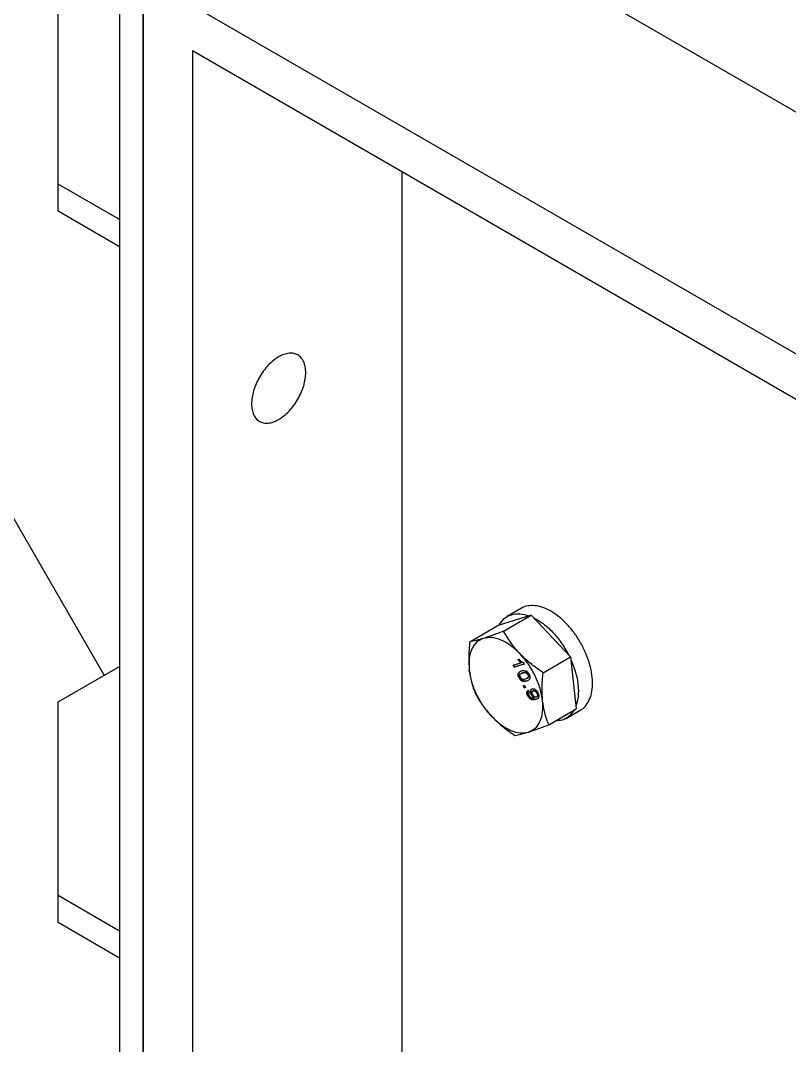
# Model space of a CAD drawing. Header units: millimetres. Extents: x 1293 to 41893, y 1011 to 26911.
# Drawn here: x 5289.2 to 5436.3, y 22811.7 to 23007.8 of the extents above; entities that cross this region are included whole.
import ezdxf

# ---------------------------------------------------------------- set-up
doc = ezdxf.new("R2010")
doc.units = ezdxf.units.MM
doc.header["$LTSCALE"] = 50
doc.layers.add('MAQUINAS', color=11, linetype='Continuous')

msp = doc.modelspace()

# ---------------------------------------------------------------- linework, layer by layer
at = {"color": 7, "linetype": 'Continuous', "lineweight": 25}
for p, q in [((5312.6517726, 23249.9271243), (5312.6517726, 22773.9941662)), ((5308.1616445, 23247.3341859), (5308.1616445, 22776.5862619)), ((5305.2210199, 22882.539891), (5147.7280575, 23155.3257029)), ((5296.3765315, 22971.3286767), (5296.3765315, 23013.5242119)), ((5308.1616445, 22969.7103099), (5296.3765315, 22976.5137108)), ((5308.1616445, 22964.5252757), (5296.3765315, 22971.3286767)), ((5296.3765315, 22877.4340766), (5308.1616445, 22884.2374775)), ((5296.3765315, 22835.2385414), (5296.3765315, 22877.4340766)), ((5308.1616445, 22833.6201746), (5296.3765315, 22840.4235755)), ((5308.1616445, 22828.4351404), (5296.3765315, 22835.2385414))]:
    msp.add_line(p, q, dxfattribs=at)
at = {"layer": 'MAQUINAS', "linetype": 'Continuous', "lineweight": 25}
for p, q in [((5312.6635577, 22729.239461), (5312.6635577, 23244.7488936)), ((5647.3607675, 22869.1640061), (5362.1610324, 23033.8063087)), ((5322.0916481, 23010.6747455), (5602.577338, 22848.7538033)), ((5602.577338, 22840.0440347), (5322.0916481, 23001.9649769)), ((5322.0916481, 23001.9649769), (5322.0916481, 22723.7967403)), ((5362.1610324, 22978.8334137), (5362.1610324, 22746.9283034)), ((5385.05313, 22895.3556508), (5382.347268, 22893.7935899)), ((5386.8970258, 22894.0131965), (5380.4269304, 22891.9971037)), ((5381.6360316, 22890.9760892), (5386.8970258, 22894.0131965)), ((5386.8970258, 22894.0131965), (5394.4452393, 22886.0608594)), ((5375.1659362, 22888.9599964), (5380.4269304, 22891.9971037)), ((5383.4640178, 22884.4664599), (5384.9592339, 22884.9323719)), ((5384.3354857, 22885.5523159), (5384.5622665, 22885.6229812)), ((5384.3354857, 22885.5523159), (5384.4533368, 22885.6203499)), ((5384.9592339, 22884.9323719), (5384.3354857, 22885.5523159)), ((5385.0770851, 22885.0004059), (5384.4533368, 22885.6203499)), ((5384.5622665, 22885.6229812), (5384.6801177, 22885.6910152)), ((5384.9592339, 22884.9323719), (5385.0770851, 22885.0004059)), ((5385.5681252, 22884.9922503), (5385.4502741, 22884.9242163)), ((5385.4502741, 22884.9242163), (5385.5721749, 22884.6709736)), ((5389.1842451, 22883.0237521), (5394.4452393, 22886.0608594)), ((5394.4452393, 22886.0608594), (5395.5233575, 22876.0924295)), ((5383.4640178, 22884.4664599), (5383.5818689, 22884.534494)), ((5383.6533782, 22884.0730733), (5383.4640178, 22884.4664599)), ((5383.7712293, 22884.1411073), (5383.5818689, 22884.534494)), ((5385.5721749, 22884.6709736), (5383.6533782, 22884.0730733)), ((5383.6533782, 22884.0730733), (5383.7712293, 22884.1411073)), ((5385.5379661, 22884.6916255), (5383.7712293, 22884.1411073)), ((5385.0731089, 22883.3844845), (5385.19096, 22883.4525185)), ((5385.1070954, 22882.9223164), (5385.3810892, 22883.0593714)), ((5385.3810892, 22883.0593714), (5385.263238, 22882.9913374)), ((5385.5721749, 22884.6709736), (5385.690026, 22884.7390076)), ((5385.9675888, 22883.0065312), (5386.0854399, 22883.0745652)), ((5384.430563, 22882.8414381), (5384.5484142, 22882.9094721)), ((5384.6934315, 22882.1665085), (5384.5755803, 22882.0984745)), ((5384.9148311, 22882.235497), (5384.7969799, 22882.167463)), ((5385.0952056, 22882.9438945), (5384.9773545, 22882.8758605)), ((5386.1178536, 22881.9275597), (5386.2357047, 22881.9955937)), ((5386.4133574, 22882.7073884), (5386.2955062, 22882.6393544)), ((5386.518977, 22882.7040402), (5386.6368281, 22882.7720743)), ((5385.357622, 22880.5325932), (5385.6036215, 22880.6092471)), ((5385.357622, 22880.5325932), (5385.4754731, 22880.6006272)), ((5385.5469824, 22880.1392066), (5385.357622, 22880.5325932)), ((5385.7929819, 22880.2158604), (5385.5469824, 22880.1392066)), ((5385.5469824, 22880.1392066), (5385.6648335, 22880.2072406)), ((5385.6036215, 22880.6092471), (5385.7214727, 22880.6772811)), ((5385.6036215, 22880.6092471), (5385.7929819, 22880.2158604)), ((5385.7798757, 22880.2430879), (5385.6648335, 22880.2072406)), ((5385.9108331, 22880.2838945), (5385.7929819, 22880.2158604)), ((5386.3173582, 22879.6554303), (5386.4352094, 22879.7234643)), ((5386.3173582, 22879.6554303), (5386.5313186, 22879.269709)), ((5386.5313186, 22879.269709), (5386.6491697, 22879.337743)), ((5387.1129114, 22879.9485652), (5387.2307625, 22880.0165992)), ((5387.1500683, 22879.4530835), (5387.1453512, 22879.4503603)), ((5387.4070542, 22879.6191403), (5387.2892031, 22879.5511063)), ((5388.1279568, 22879.145395), (5388.0101056, 22879.077361)), ((5388.2025094, 22879.2065869), (5388.3203606, 22879.2746209)), ((5386.2333716, 22878.6544971), (5386.3512227, 22878.7225312)), ((5386.4645351, 22878.7032016), (5386.5823862, 22878.7712357)), ((5386.9144776, 22878.8851094), (5387.0323288, 22878.9531434)), ((5387.193573, 22878.8342379), (5387.3114241, 22878.9022719)), ((5387.4572695, 22878.2441804), (5387.5751207, 22878.3122144)), ((5387.4572695, 22878.2441804), (5387.5032756, 22878.2606365)), ((5387.5032756, 22878.2606365), (5387.6211267, 22878.3286705)), ((5387.5751207, 22878.3122144), (5387.6211267, 22878.3286705)), ((5387.9935855, 22878.4447293), (5387.8757343, 22878.3766953)), ((5388.03, 22878.4735462), (5388.1478512, 22878.5415802)), ((5390.2623633, 22873.0553222), (5395.5233575, 22876.0924295)), ((5393.6030199, 22874.2959432), (5396.3088818, 22875.8580041))]:
    msp.add_line(p, q, dxfattribs=at)
for points in [[(5333.4053566, 22934.4632081), (5333.4246554, 22934.8662573), (5333.4632529, 22935.6723555), (5333.7715934, 22936.9808989), (5334.2508264, 22938.2994679), (5334.9006759, 22939.587863), (5335.6913079, 22940.7937659), (5336.5936413, 22941.8715863), (5337.5726508, 22942.7797026), (5338.5908072, 22943.4832706), (5339.6089583, 22943.955238), (5340.5879838, 22944.1774711), (5341.4902586, 22944.1414288), (5342.2811091, 22943.8484963), (5342.9301433, 22943.3099309), (5343.4124192, 22942.5464292), (5343.7094032, 22941.5873323), (5343.8096825, 22940.4694976), (5343.7094032, 22939.235883), (5343.4124192, 22937.9338956), (5342.9301433, 22936.61357), (5342.2811091, 22935.3256456), (5341.4902586, 22934.1196166), (5340.5879838, 22933.04183), (5339.6089583, 22932.1337044), (5338.5908072, 22931.4301395), (5337.5726508, 22930.9581691), (5336.5936413, 22930.7359451), (5335.6913079, 22930.7719536), (5334.9006759, 22931.0650122), (5334.2508264, 22931.603107), (5333.7715934, 22932.3683653), (5333.4632529, 22933.3209063), (5333.4246554, 22934.0824409), (5333.4053566, 22934.4632081)], [(5380.7659755, 22892.1027507), (5381.0737975, 22892.5659885), (5381.6894415, 22893.4924642), (5383.0795735, 22894.2150662), (5384.7120063, 22894.4343005), (5385.9426559, 22894.0831331), (5386.5579807, 22893.9075494)], [(5387.2925663, 22893.5964791), (5387.927156, 22893.2427695), (5389.1963354, 22892.5353501), (5391.0351705, 22890.84616), (5392.7225531, 22888.8203424), (5393.6073169, 22887.2584986), (5394.0496988, 22886.4775767)], [(5377.7694216, 22889.6034496), (5377.3085882, 22889.3918538), (5376.3869215, 22888.9686622), (5375.479834, 22887.5993242), (5374.9675991, 22885.8139935), (5375.038155, 22884.3454567), (5375.073433, 22883.6111883)], [(5384.778576, 22886.6353275), (5384.1899568, 22887.1971738), (5383.0127185, 22888.3208664), (5381.1395102, 22889.362889), (5379.3226991, 22889.8834555), (5378.2871808, 22889.6967849), (5377.7694216, 22889.6034496)], [(5389.0917419, 22877.674944), (5388.963956, 22878.4483861), (5388.7083844, 22879.9952703), (5387.7422636, 22882.4066309), (5386.4376874, 22884.7125282), (5385.3316132, 22885.9943944), (5384.778576, 22886.6353275)], [(5394.5017347, 22885.538495), (5394.8285024, 22884.7215475), (5395.4820379, 22883.0876526), (5395.930741, 22880.6758604), (5395.9856907, 22878.4308085), (5395.6398049, 22877.2201321), (5395.4668621, 22876.6147939)], [(5379.3865988, 22874.6508048), (5378.8335617, 22875.2917379), (5377.7274875, 22876.5736041), (5376.4229113, 22878.8795013), (5375.4567905, 22881.2908619), (5375.2012188, 22882.8377462), (5375.073433, 22883.6111883)], [(5386.3957533, 22871.6826826), (5386.8565866, 22871.8942784), (5387.7782533, 22872.31747), (5388.6853409, 22873.6868081), (5389.1975758, 22875.4721388), (5389.1270198, 22876.9406756), (5389.0917419, 22877.674944)], [(5379.3865988, 22874.6508048), (5379.975218, 22874.0889585), (5381.1524564, 22872.9652658), (5383.0256647, 22871.9232433), (5384.8424758, 22871.4026767), (5385.8779941, 22871.5893473), (5386.3957533, 22871.6826826)]]:
    msp.add_open_spline(points, degree=3, dxfattribs=at)
for points, knots in [([(5396.2948227, 22875.8845615), (5396.3618796, 22875.912301), (5396.8186306, 22876.1012455), (5397.4624104, 22876.8059639), (5398.1668905, 22877.9824881), (5398.5729288, 22879.477912), (5398.6887601, 22881.1935125), (5398.503777, 22883.0765933), (5398.026579, 22885.0536553), (5397.2745635, 22887.0515787), (5396.2759733, 22888.9954261), (5395.068135, 22890.8125381), (5393.6961859, 22892.4350103), (5392.2115995, 22893.8019014), (5390.6692829, 22894.8630796), (5389.1292201, 22895.5751594), (5387.6404186, 22895.9253106), (5386.2906197, 22895.8489289), (5385.4172758, 22895.6388947), (5385.0736669, 22895.3602267), (5385.058256, 22895.3477284)], [0, 0, 0, 0, 0.0106094859, 0.0722654485, 0.1339214111, 0.1955773737, 0.2572333363, 0.3188892989, 0.3805452615, 0.4422012241, 0.5038571867, 0.5655131493, 0.6271691118, 0.6888250744, 0.750481037, 0.8121369996, 0.8737929622, 0.9354489248, 0.9971048874, 1, 1, 1, 1]), ([(5381.6360316, 22890.9760892), (5380.8820905, 22890.6910794), (5379.4669588, 22890.156122), (5378.3099907, 22889.7794444), (5377.7694216, 22889.6034496)], [0, 0, 0, 0, 0.5327709195, 1, 1, 1, 1]), ([(5384.778576, 22886.6353275), (5384.2095207, 22887.2812078), (5382.9915842, 22888.6635712), (5382.1072037, 22890.1722885), (5381.6360316, 22890.9760892)], [0, 0, 0, 0, 0.4672290805, 1, 1, 1, 1]), ([(5375.1659362, 22888.9599964), (5375.0716622, 22887.9800017), (5374.8947118, 22886.140572), (5375.0165205, 22884.4166532), (5375.073433, 22883.6111883)], [0, 0, 0, 0, 0.5327709195, 1, 1, 1, 1]), ([(5377.7694216, 22889.6034496), (5377.2857051, 22889.4602752), (5376.2504174, 22889.1538422), (5375.5428876, 22889.0273746), (5375.1659362, 22888.9599964)], [0, 0, 0, 0, 0.4672290805, 1, 1, 1, 1]), ([(5384.5622665, 22885.6229812), (5384.7043099, 22885.470312), (5384.9879056, 22885.1655013), (5385.2963293, 22885.0045517), (5385.4502741, 22884.9242163)], [0, 0, 0, 0, 0.50086573232, 1, 1, 1, 1]), ([(5389.1842451, 22883.0237521), (5388.3360832, 22883.6099212), (5386.7441009, 22884.7101486), (5385.404484, 22886.0222674), (5384.778576, 22886.6353275)], [0, 0, 0, 0, 0.5327709195, 1, 1, 1, 1]), ([(5375.073433, 22883.6111883), (5375.1871982, 22882.8385436), (5375.4306872, 22881.1848695), (5375.9613387, 22879.7539297), (5376.2440544, 22878.9915665)], [0, 0, 0, 0, 0.4672290805, 1, 1, 1, 1]), ([(5384.430563, 22882.8414381), (5384.4621039, 22882.9162558), (5384.5252316, 22883.0660004), (5384.7411118, 22883.2575261), (5384.9403157, 22883.3337033), (5385.0731089, 22883.3844845)], [0, 0, 0, 0, 0.249753552, 0.499871473, 1, 1, 1, 1]), ([(5384.5484142, 22882.9094721), (5384.5796109, 22882.9849137), (5384.6420498, 22883.1359072), (5384.7534093, 22883.2253959), (5384.8091296, 22883.2701729)], [0, 0, 0, 0, 0.4996355373, 1, 1, 1, 1]), ([(5384.7969799, 22882.167463), (5384.7708377, 22882.2313387), (5384.7185388, 22882.3591252), (5384.7134238, 22882.5372057), (5384.7472489, 22882.6852135), (5384.9142283, 22882.8743646), (5385.1081383, 22882.9393547), (5385.263238, 22882.9913374)], [0, 0, 0, 0, 0.1246963828, 0.2494616582, 0.3744323466, 0.4996371137, 1, 1, 1, 1]), ([(5385.0731089, 22883.3844845), (5385.1838877, 22883.4135997), (5385.4051721, 22883.4717581), (5385.7243301, 22883.4561028), (5385.9983476, 22883.3403035), (5386.2035313, 22883.1815985), (5386.3838866, 22882.961679), (5386.4739171, 22882.7899766), (5386.518977, 22882.7040402)], [0, 0, 0, 0, 0.2504817087, 0.5003455958, 0.6317049057, 0.7502211388, 0.8749866995, 1, 1, 1, 1]), ([(5385.263238, 22882.9913374), (5385.3712409, 22883.0197962), (5385.5332359, 22883.0624819), (5385.7705982, 22883.0731487), (5385.9019829, 22883.0287175), (5385.9675888, 22883.0065312)], [0, 0, 0, 0, 0.50037231189, 0.75051514073, 1, 1, 1, 1]), ([(5385.3810892, 22883.0593714), (5385.4890921, 22883.0878302), (5385.6510871, 22883.1305159), (5385.8884493, 22883.1411827), (5386.0198341, 22883.0967515), (5386.0854399, 22883.0745652)], [0, 0, 0, 0, 0.5003723119, 0.7505151407, 1, 1, 1, 1]), ([(5385.9675888, 22883.0065312), (5385.9990528, 22882.9870529), (5386.0619605, 22882.9481088), (5386.1524803, 22882.8620486), (5386.2338291, 22882.7575998), (5386.2749447, 22882.6787743), (5386.2955062, 22882.6393544)], [0, 0, 0, 0, 0.2501584562, 0.5001555724, 0.7500324303, 1, 1, 1, 1]), ([(5386.0854399, 22883.0745652), (5386.1168863, 22883.055081), (5386.1797588, 22883.0161251), (5386.2705426, 22882.9301534), (5386.3375184, 22882.8428056), (5386.383653, 22882.7667866), (5386.4034557, 22882.7271882), (5386.4133574, 22882.7073884)], [0, 0, 0, 0, 0.2500549443, 0.4999486155, 0.749722078, 0.8748570557, 1, 1, 1, 1]), ([(5389.0917419, 22877.674944), (5389.0348293, 22878.4804089), (5388.9130207, 22880.2043277), (5389.0899711, 22882.0437574), (5389.1842451, 22883.0237521)], [0, 0, 0, 0, 0.4672290805, 1, 1, 1, 1]), ([(5384.5755803, 22882.0984745), (5384.5197317, 22882.2303028), (5384.4358518, 22882.4282977), (5384.4136373, 22882.6473897), (5384.4163583, 22882.7630902), (5384.4258282, 22882.8153224), (5384.430563, 22882.8414381)], [0, 0, 0, 0, 0.4987953461, 0.7491482596, 0.8745764119, 1, 1, 1, 1]), ([(5384.6934315, 22882.1665085), (5384.6380629, 22882.2980066), (5384.554904, 22882.4955056), (5384.5261437, 22882.7482164), (5384.5409905, 22882.855719), (5384.5484142, 22882.9094721)], [0, 0, 0, 0, 0.4990363131, 0.7495101716, 1, 1, 1, 1]), ([(5386.0199109, 22881.4175512), (5385.9092716, 22881.3883545), (5385.6882599, 22881.3300317), (5385.371916, 22881.3466253), (5385.0988342, 22881.460363), (5384.8930647, 22881.6170529), (5384.7103297, 22881.8409563), (5384.6205252, 22882.0125809), (5384.5755803, 22882.0984745)], [0, 0, 0, 0, 0.2504758129, 0.5003473544, 0.6257683408, 0.7501761831, 0.8749696966, 1, 1, 1, 1]), ([(5386.1377621, 22881.4855852), (5386.0271226, 22881.4563786), (5385.8061105, 22881.3980359), (5385.4895513, 22881.4147652), (5385.2164318, 22881.5283631), (5385.0107202, 22881.6853775), (5384.8281793, 22881.9089794), (5384.7383758, 22882.0806113), (5384.6934315, 22882.1665085)], [0, 0, 0, 0, 0.2504715078, 0.5003387545, 0.6261880614, 0.750180477, 0.8749718456, 1, 1, 1, 1]), ([(5385.8313193, 22881.8111774), (5385.6731789, 22881.7653732), (5385.4754717, 22881.7081087), (5385.1936609, 22881.7586594), (5385.0447205, 22881.8484827), (5384.8998497, 22881.9838772), (5384.83126, 22882.1062854), (5384.7969799, 22882.167463)], [0, 0, 0, 0, 0.5004095025, 0.6256126137, 0.7505796735, 0.875343692, 1, 1, 1, 1]), ([(5386.2955062, 22882.6393544), (5386.3220294, 22882.5754103), (5386.3750746, 22882.4475251), (5386.3830452, 22882.2671405), (5386.3465682, 22882.1209143), (5386.1823061, 22881.9277333), (5385.9873011, 22881.8629759), (5385.8313193, 22881.8111774)], [0, 0, 0, 0, 0.1247447425, 0.2494837578, 0.3744708184, 0.4996480989, 1, 1, 1, 1]), ([(5386.518977, 22882.7040402), (5386.5573077, 22882.6160487), (5386.6339376, 22882.4401379), (5386.686129, 22882.1759502), (5386.6693611, 22881.9449964), (5386.4943306, 22881.6118616), (5386.2306339, 22881.503858), (5386.0199109, 22881.4175512)], [0, 0, 0, 0, 0.125373348, 0.2506437386, 0.375697515, 0.5011131747, 1, 1, 1, 1]), ([(5386.4133574, 22882.7073884), (5386.4398654, 22882.6434694), (5386.4928803, 22882.5156344), (5386.5010782, 22882.3348732), (5386.4637352, 22882.1900815), (5386.3729748, 22882.072779), (5386.2791607, 22882.0380268), (5386.2236314, 22882.0174568)], [0, 0, 0, 0, 0.18312290889, 0.36623741034, 0.54971603762, 0.73347390402, 1, 1, 1, 1]), ([(5386.2333716, 22878.6544971), (5386.1867147, 22878.7633769), (5386.1165559, 22878.9271015), (5386.0807171, 22879.1400944), (5386.080473, 22879.3350562), (5386.1478636, 22879.5352562), (5386.2608006, 22879.6153301), (5386.3173582, 22879.6554303)], [0, 0, 0, 0, 0.2498594906, 0.3757183909, 0.500481002, 0.7498462328, 1, 1, 1, 1]), ([(5386.3512227, 22878.7225312), (5386.3045682, 22878.8314101), (5386.2343683, 22878.9952371), (5386.1985498, 22879.2082335), (5386.1983553, 22879.4031618), (5386.265713, 22879.6032916), (5386.3786511, 22879.6833646), (5386.4352094, 22879.7234643)], [0, 0, 0, 0, 0.2498591948, 0.3759561592, 0.5004815934, 0.749846529, 1, 1, 1, 1]), ([(5386.5313186, 22879.269709), (5386.4965971, 22879.2420977), (5386.4338898, 22879.1922316), (5386.3870705, 22879.0864648), (5386.3812118, 22878.9828132), (5386.3947364, 22878.8915593), (5386.4219812, 22878.7966169), (5386.4503511, 22878.7343387), (5386.4645351, 22878.7032016)], [0, 0, 0, 0, 0.2764767992, 0.4993179598, 0.6237184282, 0.7494961879, 0.8747561628, 1, 1, 1, 1]), ([(5386.9144776, 22878.8851094), (5386.8870009, 22878.9472373), (5386.8320659, 22879.0714511), (5386.7860422, 22879.2583758), (5386.7710078, 22879.4348399), (5386.7879478, 22879.5924798), (5386.8333794, 22879.727256), (5386.9294414, 22879.868327), (5387.0396709, 22879.9165344), (5387.1129114, 22879.9485652)], [0, 0, 0, 0, 0.1250740585, 0.2500636243, 0.3732612247, 0.5001992382, 0.6242961009, 0.7503685137, 1, 1, 1, 1]), ([(5387.0323288, 22878.9531434), (5387.018068, 22878.9840236), (5386.9895455, 22879.0457865), (5386.9431539, 22879.1709953), (5386.9035343, 22879.3264671), (5386.8890175, 22879.5028862), (5386.9055342, 22879.6610991), (5386.9522929, 22879.793811), (5387.0113332, 22879.8932612), (5387.0696843, 22879.9223377), (5387.0922248, 22879.9335697)], [0, 0, 0, 0, 0.0754695938, 0.1509450716, 0.3015784561, 0.4503125771, 0.603033998, 0.7528546861, 0.9045299868, 1, 1, 1, 1]), ([(5387.193573, 22878.8342379), (5387.1585401, 22878.9162566), (5387.106051, 22879.0391434), (5387.0829138, 22879.1981168), (5387.0872219, 22879.3056994), (5387.1120924, 22879.3981688), (5387.1699378, 22879.4966667), (5387.241602, 22879.5293784), (5387.2892031, 22879.5511063)], [0, 0, 0, 0, 0.2495205461, 0.3738507837, 0.4998887841, 0.6240955932, 0.7503154422, 1, 1, 1, 1]), ([(5387.1129114, 22879.9485652), (5387.1986111, 22879.965016), (5387.3277266, 22879.9898008), (5387.5285177, 22879.9288677), (5387.6833141, 22879.8445489), (5387.8342525, 22879.7254825), (5388.0261604, 22879.5256886), (5388.1318561, 22879.3344333), (5388.2025094, 22879.2065869)], [0, 0, 0, 0, 0.2498688585, 0.3764535287, 0.5003476657, 0.6272386366, 0.7508240847, 1, 1, 1, 1]), ([(5387.2892031, 22879.5511063), (5387.3455948, 22879.5621191), (5387.4582298, 22879.5841159), (5387.631691, 22879.5145538), (5387.7652708, 22879.4161096), (5387.8932233, 22879.2866463), (5387.9630827, 22879.1615585), (5388.0101056, 22879.077361)], [0, 0, 0, 0, 0.2502503989, 0.4998417518, 0.6295762977, 0.7506653539, 1, 1, 1, 1]), ([(5387.4070542, 22879.6191403), (5387.4634458, 22879.6301536), (5387.5760805, 22879.6521512), (5387.7494641, 22879.5826153), (5387.8830442, 22879.4842155), (5388.0110184, 22879.3547748), (5388.0809332, 22879.2295913), (5388.1279568, 22879.145395)], [0, 0, 0, 0, 0.250250228, 0.4998414106, 0.6292883971, 0.7506655241, 1, 1, 1, 1]), ([(5388.2025094, 22879.2065869), (5388.2395744, 22879.1207357), (5388.3136933, 22878.9490593), (5388.3628056, 22878.6929885), (5388.3636907, 22878.4596973), (5388.2903805, 22878.2027943), (5388.087272, 22878.0029624), (5387.8799655, 22877.9298771), (5387.7760452, 22877.8932403)], [0, 0, 0, 0, 0.1250635897, 0.2500895576, 0.3751100052, 0.5001693996, 0.7494409524, 1, 1, 1, 1]), ([(5388.0101056, 22879.077361), (5388.0447382, 22878.9935614), (5388.0964942, 22878.8683288), (5388.110413, 22878.7102339), (5388.0981119, 22878.6062503), (5388.0656649, 22878.5184465), (5387.9987999, 22878.4282538), (5387.9248602, 22878.3972766), (5387.8757343, 22878.3766953)], [0, 0, 0, 0, 0.2490168506, 0.3721383925, 0.4993654558, 0.6235619335, 0.7498926933, 1, 1, 1, 1]), ([(5388.1279568, 22879.145395), (5388.1625914, 22879.0615945), (5388.2143095, 22878.9364595), (5388.2282579, 22878.7783635), (5388.2160011, 22878.6744433), (5388.1835542, 22878.5865521), (5388.1167168, 22878.4963152), (5388.0427113, 22878.4653106), (5387.9935855, 22878.4447293)], [0, 0, 0, 0, 0.24901716601, 0.37184465626, 0.49936480371, 0.62322594319, 0.74989237644, 1, 1, 1, 1]), ([(5376.2440544, 22878.9915665), (5376.7152266, 22878.1877658), (5377.599607, 22876.6790486), (5378.8175435, 22875.2966852), (5379.3865988, 22874.6508048)], [0, 0, 0, 0, 0.5327709195, 1, 1, 1, 1]), ([(5387.7760452, 22877.8932403), (5387.6584115, 22877.862071), (5387.4235438, 22877.7998384), (5387.0812162, 22877.8281895), (5386.7882925, 22877.970115), (5386.5725617, 22878.1474333), (5386.3782317, 22878.3808118), (5386.2816718, 22878.5632431), (5386.2333716, 22878.6544971)], [0, 0, 0, 0, 0.25048494292, 0.50011851407, 0.62789918517, 0.75009236964, 0.87499367523, 1, 1, 1, 1]), ([(5387.8938964, 22877.9612743), (5387.7762624, 22877.9301053), (5387.5413943, 22877.8678733), (5387.1989925, 22877.896227), (5386.9060558, 22878.0382049), (5386.6903402, 22878.2155554), (5386.4960827, 22878.4488458), (5386.3995229, 22878.6312772), (5386.3512227, 22878.7225312)], [0, 0, 0, 0, 0.2504849259, 0.5001184801, 0.6280398823, 0.7500923866, 0.8749936837, 1, 1, 1, 1]), ([(5386.4645351, 22878.7032016), (5386.4957964, 22878.6449424), (5386.5582928, 22878.5284726), (5386.6861447, 22878.3823316), (5386.8264317, 22878.2762842), (5387.1016174, 22878.1885287), (5387.2992633, 22878.2194559), (5387.4572695, 22878.2441804)], [0, 0, 0, 0, 0.1252073258, 0.2503100191, 0.3753386279, 0.5006201474, 1, 1, 1, 1]), ([(5387.5032756, 22878.2606365), (5387.4477682, 22878.2901808), (5387.3364046, 22878.349455), (5387.1749787, 22878.4982966), (5387.0257597, 22878.6761653), (5386.9515163, 22878.8155653), (5386.9144776, 22878.8851094)], [0, 0, 0, 0, 0.2489431768, 0.4994502947, 0.7502849385, 1, 1, 1, 1]), ([(5387.6211267, 22878.3286705), (5387.5654841, 22878.3582957), (5387.4535526, 22878.4178901), (5387.2919554, 22878.5673043), (5387.1430151, 22878.7451874), (5387.0691865, 22878.8838956), (5387.0323288, 22878.9531434)], [0, 0, 0, 0, 0.2495404591, 0.5019797072, 0.7513717736, 1, 1, 1, 1]), ([(5387.8757343, 22878.3766953), (5387.8221705, 22878.3658579), (5387.7411267, 22878.3494607), (5387.6160816, 22878.3821234), (5387.5187005, 22878.4329753), (5387.4240674, 22878.5070051), (5387.3037999, 22878.6335159), (5387.2377514, 22878.7537895), (5387.193573, 22878.8342379)], [0, 0, 0, 0, 0.2499764907, 0.3782221672, 0.5003423322, 0.6274524307, 0.7508110927, 1, 1, 1, 1]), ([(5390.2623633, 22873.0553222), (5389.9796476, 22873.8176853), (5389.4489961, 22875.2486252), (5389.205507, 22876.9022993), (5389.0917419, 22877.674944)], [0, 0, 0, 0, 0.5327709195, 1, 1, 1, 1]), ([(5395.1843124, 22875.9867825), (5394.875094, 22875.5277286), (5394.2566572, 22874.6096209), (5392.9962894, 22873.8866771), (5392.015003, 22873.8416574), (5391.5907686, 22873.8221943)], [0, 0, 0, 0, 0.3621127876, 0.7242255753, 1, 1, 1, 1]), ([(5379.3865988, 22874.6508048), (5380.0125068, 22874.0377447), (5381.3521238, 22872.7256259), (5382.944106, 22871.6253986), (5383.7922679, 22871.0392294)], [0, 0, 0, 0, 0.4672290805, 1, 1, 1, 1]), ([(5383.7922679, 22871.0392294), (5384.1692192, 22871.1066076), (5384.8767491, 22871.2330752), (5385.9120368, 22871.5395082), (5386.3957533, 22871.6826826)], [0, 0, 0, 0, 0.5327709195, 1, 1, 1, 1]), ([(5386.3957533, 22871.6826826), (5386.9363224, 22871.8586774), (5388.0932905, 22872.235355), (5389.5084222, 22872.7703124), (5390.2623633, 22873.0553222)], [0, 0, 0, 0, 0.4672290805, 1, 1, 1, 1])]:
    msp.add_open_spline(points, degree=3, knots=knots, dxfattribs=at)

doc.saveas('drawing.dxf')
